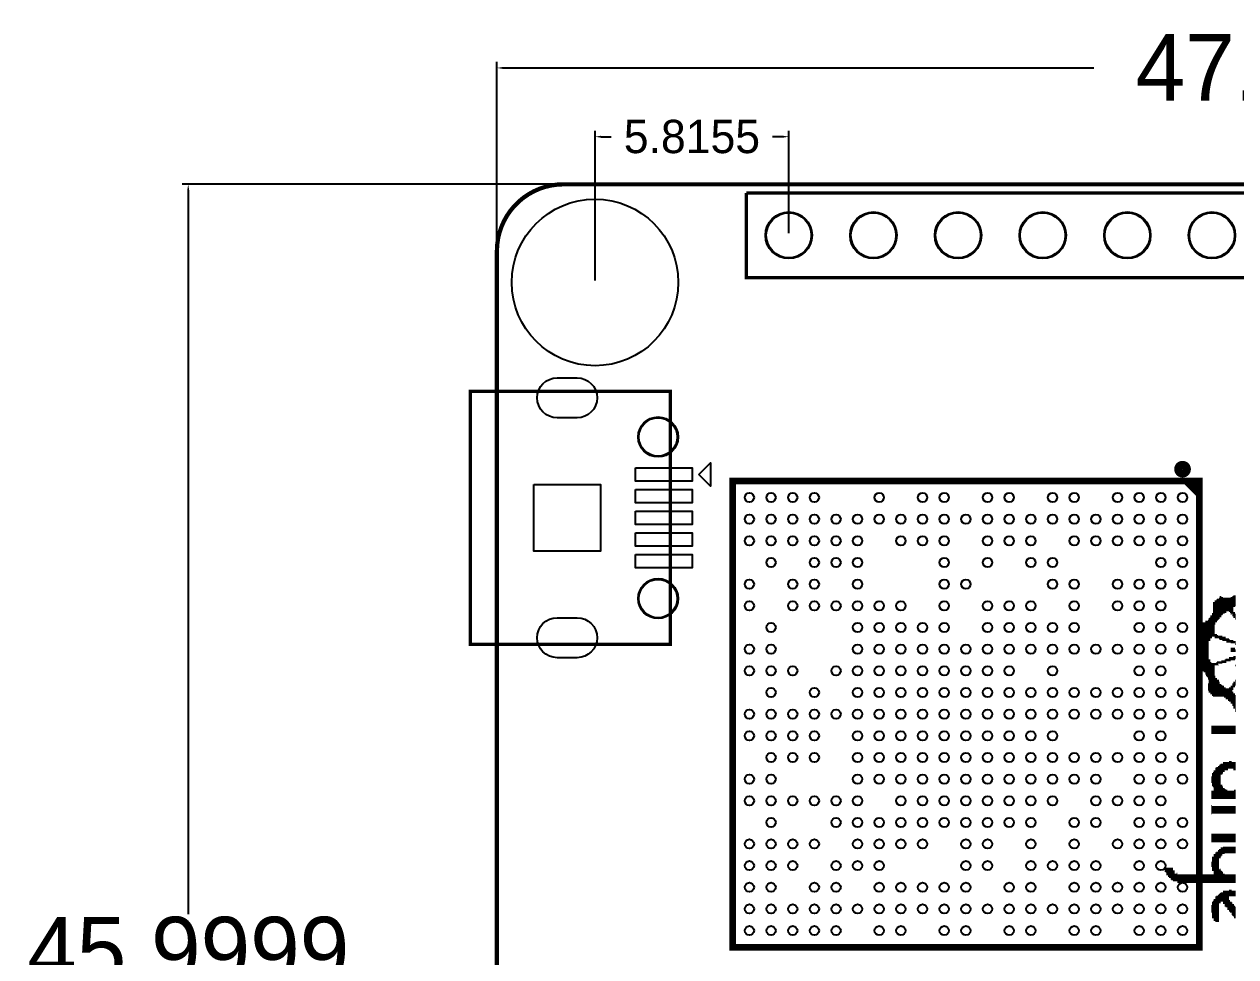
# Model space of a CAD drawing. Extents: x 16 to 143, y 14 to 67.
# Drawn here: x 16.01 to 52.37, y 39.5 to 67.49 of the extents above; entities that cross this region are included whole.
import ezdxf

# ---------------------------------------------------------------- set-up
doc = ezdxf.new("R2010")
doc.units = 0
doc.header["$MEASUREMENT"] = 0
doc.layers.get('0').update_dxf_attribs({"linetype": 'CONTINUOUS'})
doc.layers.get('Defpoints').update_dxf_attribs({"linetype": 'CONTINUOUS'})
for name, color, linetype in [('BG_OUTLINE', 254, 'CONTINUOUS'), ('BG_SILKSCREEN_TOP', 43, 'CONTINUOUS'), ('PG_SILKSCREEN_TOP', 30, 'CONTINUOUS'), ('PIN_PASTEMASK_TOP', 85, 'CONTINUOUS'), ('PIN_TOP', 1, 'CONTINUOUS')]:
    doc.layers.add(name, color=color, linetype=linetype)
doc.dimstyles.get("Standard").update_dxf_attribs({"dimtxt": 0.18, "dimasz": 0.18, "dimexe": 0.18, "dimexo": 0.0625, "dimgap": 0.09, "dimtad": 0, "dimtih": 1, "dimtoh": 1, "dimdec": 4, "dimzin": 0, "dimdsep": 46, "dimtxsty": 'STANDARD', "dimcen": 0.09, "dimadec": 0, "dimazin": 0, "dimtfac": 1, "dimtdec": 4, "dimtofl": 0, "dimtmove": 0, "dimatfit": 3, "dimfxl": 1, "dimtolj": 1, "dimtzin": 0, "dimarcsym": 0})

# ---------------------------------------------------------------- blocks, each defined once
blk = doc.blocks.new('*D8')
at = {"color": 0, "linetype": 'Continuous', "lineweight": -2}
for p, q in [((30.201, 60.75), (30.201, 66.36)), ((30.381, 66.18), (48.111, 66.18)), ((78.021, 66.18), (60.291, 66.18)), ((78.201, 60.75), (78.201, 66.36))]:
    blk.add_line(p, q, dxfattribs=at)
at = {"color": 0, "linetype": 'Continuous'}
for points in [[(30.381, 66.21), (30.381, 66.15), (30.201, 66.18)], [(78.021, 66.21), (78.021, 66.15), (78.201, 66.18)]]:
    blk.add_solid(points, dxfattribs=at)
at = {"layer": 'Defpoints', "color": 0, "linetype": 'Continuous'}
for p in [(78.201, 66.18), (30.201, 60.687), (78.201, 60.687)]:
    blk.add_point(p, dxfattribs=at)
at = {"color": 0, "linetype": 'Continuous', "insert": (54.201, 66.18), "char_height": 2, "attachment_point": 5}
blk.add_mtext('\\A1;47.9999', dxfattribs=at)
blk = doc.blocks.new('*D9')
at = {"color": 0, "linetype": 'Continuous', "lineweight": -2}
for p, q in [((32.138, 62.687), (20.757, 62.687)), ((20.937, 62.507), (20.937, 40.777)), ((20.937, 16.867), (20.937, 38.597)), ((32.138, 16.687), (20.757, 16.687))]:
    blk.add_line(p, q, dxfattribs=at)
at = {"color": 0, "linetype": 'Continuous'}
for points in [[(20.907, 62.507), (20.967, 62.507), (20.937, 62.687)], [(20.907, 16.867), (20.967, 16.867), (20.937, 16.687)]]:
    blk.add_solid(points, dxfattribs=at)
at = {"layer": 'Defpoints', "color": 0, "linetype": 'Continuous'}
for p in [(32.201, 62.687), (20.937, 16.687), (32.201, 16.687)]:
    blk.add_point(p, dxfattribs=at)
at = {"color": 0, "linetype": 'Continuous', "insert": (20.937, 39.687), "char_height": 2, "attachment_point": 5}
blk.add_mtext('\\A1;45.9999', dxfattribs=at)
blk = doc.blocks.new('*D12')
at = {"color": 0, "linetype": 'Continuous', "lineweight": -2}
for p, q in [((33.145, 59.805), (33.145, 64.296)), ((33.325, 64.116), (33.629, 64.116)), ((38.781, 64.116), (38.476, 64.116)), ((38.961, 61.219), (38.961, 64.296))]:
    blk.add_line(p, q, dxfattribs=at)
at = {"color": 0, "linetype": 'Continuous'}
for points in [[(33.325, 64.146), (33.325, 64.086), (33.145, 64.116)], [(38.781, 64.146), (38.781, 64.086), (38.961, 64.116)]]:
    blk.add_solid(points, dxfattribs=at)
at = {"layer": 'Defpoints', "color": 0, "linetype": 'Continuous'}
for p in [(33.145, 64.116), (38.961, 61.156), (33.145, 59.743)]:
    blk.add_point(p, dxfattribs=at)
at = {"color": 0, "linetype": 'Continuous', "insert": (36.053, 64.116), "char_height": 1, "attachment_point": 5}
blk.add_mtext('\\A1;5.8155', dxfattribs=at)

msp = doc.modelspace()

# ---------------------------------------------------------------- linework, layer by layer
at = {"layer": 'BG_OUTLINE', "const_width": 0.127}
msp.add_lwpolyline([(32.2006, 62.6872), (76.20051, 62.6872, -0.414214), (78.2005, 60.6872), (78.2005, 18.68729, -0.414214), (76.20051, 16.68729), (32.2006, 16.68729, -0.414214), (30.2006, 18.68729), (30.2006, 60.6872, -0.414214), (32.2006, 62.6872)], format="xyb", dxfattribs=at)
msp.add_lwpolyline([(32.2006, 62.6872), (76.20051, 62.6872, -0.414214), (78.2005, 60.6872), (78.2005, 18.68729, -0.414214), (76.20051, 16.68729), (32.2006, 16.68729, -0.414214), (30.2006, 18.68729), (30.2006, 60.6872, -0.414214), (32.2006, 62.6872)], format="xyb", dxfattribs=at)
at = {"layer": 'BG_SILKSCREEN_TOP', "const_width": 0.0254}
for points in [[(51.7525, 50.2031), (51.7525, 49.4665)], [(51.7779, 50.2031), (51.7779, 49.5427)], [(51.8033, 50.2285), (51.8033, 49.5427)], [(51.8287, 50.2539), (51.8287, 49.5935)], [(51.8541, 50.2539), (51.8541, 49.6189)], [(51.8795, 50.2793), (51.8795, 49.6443)], [(51.9049, 50.3301), (51.9049, 49.6951)], [(51.9303, 50.3301), (51.9303, 49.6951)], [(51.9557, 50.3047), (51.9557, 49.7459)], [(51.9811, 50.3047), (51.9811, 49.7713)], [(52.0065, 50.2793), (52.0065, 49.7967)], [(52.0319, 50.2793), (52.0319, 49.7967)], [(52.0573, 50.2793), (52.0573, 49.8221)], [(52.0827, 50.2793), (52.0827, 49.8221)], [(52.1081, 50.2793), (52.1081, 49.8729)], [(52.1335, 50.2793), (52.1335, 49.8729)], [(52.1589, 50.2793), (52.1589, 49.8729)], [(52.1843, 50.2793), (52.1843, 49.8475)], [(52.2097, 50.2793), (52.2097, 49.8221)], [(52.2351, 50.3047), (52.2351, 49.7713)], [(52.2605, 50.3047), (52.2605, 49.7967)], [(52.2859, 50.3301), (52.2859, 49.7205)], [(52.3113, 50.3555), (52.3113, 49.9999)], [(52.3367, 50.3555), (52.3367, 49.9999)], [(52.3621, 50.3555), (52.3621, 50.0253)], [(51.6763, 49.8221), (51.6763, 49.1109)], [(51.7017, 50.1523), (51.7017, 49.1109)], [(51.7271, 50.1523), (51.7271, 49.1109)], [(52.3113, 49.8475), (52.3113, 49.6697)], [(52.3367, 49.8475), (52.3367, 49.6697)], [(51.2953, 49.5173), (51.2953, 49.0093)], [(51.3207, 49.5173), (51.3207, 49.0093)], [(51.3461, 49.5173), (51.3461, 48.1203)], [(51.3715, 49.5427), (51.3715, 48.0949)], [(51.3969, 49.5427), (51.3969, 48.0695)], [(51.4223, 49.5427), (51.4223, 48.0441)], [(51.4477, 49.5427), (51.4477, 48.0441)], [(51.4731, 49.5935), (51.4731, 47.9679)], [(51.4985, 49.5935), (51.4985, 47.9171)], [(51.5239, 49.5935), (51.5239, 47.8917)], [(51.5493, 49.6189), (51.5493, 47.8155)], [(51.5493, 49.4919), (51.5493, 49.1109)], [(51.5747, 49.6697), (51.5747, 48.9839)], [(51.6001, 49.6951), (51.6001, 48.9839)], [(51.6255, 49.7459), (51.6255, 49.0601)], [(51.6509, 49.7459), (51.6509, 49.0601)], [(52.3621, 49.7967), (52.3621, 49.6189)], [(51.4985, 49.3903), (51.4985, 49.2125)], [(51.5239, 49.3903), (51.5239, 49.2125)], [(51.7525, 49.1871), (51.7525, 49.0601)], [(51.7779, 49.1871), (51.7779, 49.0601)], [(51.8033, 49.1871), (51.8033, 49.0601)], [(51.8287, 49.1617), (51.8287, 49.0601)], [(51.8541, 49.1363), (51.8541, 49.0601)], [(51.8795, 49.1363), (51.8795, 49.0347)], [(51.9049, 49.1363), (51.9049, 49.0093)], [(51.9303, 49.1363), (51.9303, 49.0093)], [(51.9557, 49.1363), (51.9557, 49.0093)], [(51.9811, 49.1109), (51.9811, 48.9839)], [(52.0065, 49.1109), (52.0065, 48.9839)], [(52.0319, 49.1109), (52.0319, 48.9839)], [(52.0573, 49.1109), (52.0573, 48.9839)], [(52.0827, 49.0601), (52.0827, 48.9839)], [(52.1081, 49.0601), (52.1081, 48.9331)], [(52.1335, 49.0601), (52.1335, 48.9331)], [(52.1589, 49.0601), (52.1589, 48.9331)], [(52.1843, 49.0347), (52.1843, 48.9331)], [(52.2097, 49.0093), (52.2097, 48.9331)], [(52.2351, 49.0093), (52.2351, 48.9077)], [(52.2351, 48.7807), (52.2351, 48.6537)], [(52.2605, 49.0093), (52.2605, 48.9077)], [(52.2605, 48.7807), (52.2605, 48.6537)], [(52.2859, 49.0093), (52.2859, 48.9077)], [(52.2859, 48.7807), (52.2859, 48.6537)], [(52.3113, 48.9839), (52.3113, 48.9077)], [(52.3113, 48.7807), (52.3113, 48.6537)], [(52.3367, 48.9839), (52.3367, 48.9077)], [(52.3367, 48.7807), (52.3367, 48.6537)], [(52.3621, 48.9839), (52.3621, 48.8569)], [(52.3621, 48.7299), (52.3621, 48.6537)], [(51.2953, 48.7045), (51.2953, 48.1203)], [(51.3207, 48.7045), (51.3207, 48.1203)], [(51.4477, 48.5521), (51.4477, 48.2727)], [(51.4731, 48.5521), (51.4731, 48.2473)], [(51.4985, 48.6029), (51.4985, 48.2219)], [(51.5239, 48.6029), (51.5239, 48.2219)], [(51.5493, 48.6791), (51.5493, 48.1965)], [(51.5747, 48.4251), (51.5747, 47.4345)], [(51.6001, 48.4251), (51.6001, 47.4345)], [(51.6255, 48.3489), (51.6255, 47.3837)], [(51.8033, 48.3489), (51.8033, 48.2473)], [(51.8287, 48.3743), (51.8287, 48.2473)], [(51.8541, 48.3743), (51.8541, 48.2981)], [(51.8795, 48.3743), (51.8795, 48.2981)], [(51.9049, 48.3743), (51.9049, 48.2981)], [(51.9303, 48.3743), (51.9303, 48.2981)], [(51.9557, 48.3997), (51.9557, 48.2981)], [(51.9811, 48.3997), (51.9811, 48.3235)], [(52.0065, 48.3997), (52.0065, 48.3235)], [(52.0319, 48.3997), (52.0319, 48.3235)], [(52.0573, 48.4251), (52.0573, 48.3235)], [(52.0827, 48.4505), (52.0827, 48.3235)], [(52.1081, 48.4505), (52.1081, 48.3743)], [(52.1335, 48.4505), (52.1335, 48.3743)], [(52.1589, 48.4505), (52.1589, 48.3743)], [(52.1843, 48.5013), (52.1843, 48.3743)], [(52.2097, 48.5013), (52.2097, 48.3743)], [(52.2351, 48.5013), (52.2351, 48.3997)], [(52.2605, 48.5013), (52.2605, 48.3997)], [(52.2859, 48.5013), (52.2859, 48.3997)], [(52.3113, 48.5267), (52.3113, 48.3997)], [(52.3367, 48.5267), (52.3367, 48.3997)], [(52.3621, 48.5267), (52.3621, 48.4251)], [(51.6509, 48.3235), (51.6509, 47.3837)], [(51.6763, 48.3235), (51.6763, 47.3329)], [(51.7017, 48.3235), (51.7017, 47.3075)], [(51.7271, 48.3235), (51.7271, 47.3075)], [(51.7525, 48.3235), (51.7525, 48.2473)], [(51.7779, 48.3235), (51.7779, 48.2473)], [(51.8541, 48.2727), (51.8541, 48.2473)], [(52.3621, 48.2727), (52.3621, 48.2219)], [(51.5493, 47.7139), (51.5493, 47.4853)], [(51.7525, 47.9425), (51.7525, 47.3075)], [(51.7779, 47.8663), (51.7779, 47.3075)], [(51.8033, 47.8663), (51.8033, 47.3075)], [(51.8287, 47.8155), (51.8287, 47.3075)], [(51.8541, 47.8155), (51.8541, 47.3075)], [(51.8795, 47.7647), (51.8795, 47.3075)], [(51.9049, 47.6885), (51.9049, 47.3075)], [(51.9303, 47.6885), (51.9303, 47.3075)], [(51.9557, 47.6631), (51.9557, 47.3075)], [(51.9811, 47.6377), (51.9811, 47.3075)], [(52.0065, 47.6377), (52.0065, 47.3075)], [(52.2351, 47.6377), (52.2351, 47.1043)], [(52.2605, 47.6377), (52.2605, 47.1043)], [(52.2859, 47.7139), (52.2859, 47.5107)], [(52.3113, 47.7647), (52.3113, 47.5869)], [(52.3367, 47.7647), (52.3367, 47.5869)], [(52.3621, 47.8155), (52.3621, 47.6377)], [(52.0319, 47.5869), (52.0319, 47.2821)], [(52.0573, 47.5869), (52.0573, 47.2821)], [(52.0827, 47.5615), (52.0827, 47.2313)], [(52.1081, 47.5615), (52.1081, 47.2313)], [(52.1335, 47.5615), (52.1335, 47.2313)], [(52.1589, 47.5615), (52.1589, 47.1805)], [(52.1843, 47.5869), (52.1843, 47.1551)], [(52.2097, 47.5869), (52.2097, 47.1551)], [(52.2859, 47.4599), (52.2859, 47.0281)], [(52.3113, 47.4091), (52.3113, 46.9519)], [(52.3367, 47.4091), (52.3367, 46.9519)], [(52.3621, 47.3583), (52.3621, 46.8503)], [(51.6509, 46.4439), (51.6509, 46.1899)], [(51.6763, 46.4439), (51.6763, 46.1899)], [(51.7017, 46.4439), (51.7017, 46.1899)], [(51.7271, 46.4439), (51.7271, 46.1899)], [(51.7525, 46.4439), (51.7525, 46.1899)], [(51.7779, 46.4439), (51.7779, 46.1899)], [(51.8033, 46.4439), (51.8033, 46.1899)], [(51.8287, 46.4439), (51.8287, 46.1899)], [(51.8541, 46.4439), (51.8541, 46.1899)], [(51.8795, 46.4439), (51.8795, 46.1899)], [(51.9049, 46.4439), (51.9049, 46.1899)], [(51.9303, 46.4439), (51.9303, 46.1899)], [(51.9557, 46.4439), (51.9557, 46.1899)], [(51.9811, 46.4439), (51.9811, 46.1899)], [(52.0065, 46.4439), (52.0065, 46.1899)], [(52.0319, 46.4439), (52.0319, 46.1899)], [(52.0573, 46.4439), (52.0573, 46.1899)], [(52.0827, 46.4439), (52.0827, 46.1899)], [(52.1081, 46.4439), (52.1081, 46.1899)], [(52.1335, 46.4439), (52.1335, 46.1899)], [(52.1589, 46.4439), (52.1589, 46.1899)], [(52.1843, 46.4439), (52.1843, 46.1899)], [(52.2097, 46.4439), (52.2097, 46.1899)], [(52.2351, 46.4439), (52.2351, 46.1899)], [(52.2605, 46.4439), (52.2605, 46.1899)], [(52.2859, 46.4439), (52.2859, 46.1899)], [(52.3113, 46.4439), (52.3113, 46.1899)], [(52.3367, 46.4439), (52.3367, 46.1899)], [(52.3621, 46.4439), (52.3621, 46.1899)], [(51.7271, 45.0977), (51.7271, 44.2341)], [(51.7525, 45.0977), (51.7525, 44.2341)], [(51.7779, 45.1739), (51.7779, 44.2341)], [(51.8033, 45.1993), (51.8033, 44.2341)], [(51.8287, 45.1993), (51.8287, 44.2341)], [(51.8541, 45.2247), (51.8541, 44.2341)], [(51.8795, 45.2501), (51.8795, 44.2341)], [(51.9049, 45.2755), (51.9049, 44.2341)], [(51.9303, 45.3009), (51.9303, 44.9707)], [(51.9557, 45.3009), (51.9557, 44.9707)], [(51.9811, 45.3009), (51.9811, 44.9961)], [(52.0065, 45.3517), (52.0065, 45.0469)], [(52.0319, 45.3517), (52.0319, 45.0469)], [(52.0573, 45.3517), (52.0573, 45.0977)], [(52.0827, 45.3517), (52.0827, 45.0977)], [(52.1081, 45.3517), (52.1081, 45.0977)], [(52.1335, 45.3517), (52.1335, 45.0977)], [(52.1589, 45.3517), (52.1589, 45.1485)], [(52.1843, 45.3771), (52.1843, 45.1485)], [(52.2097, 45.3771), (52.2097, 45.1485)], [(52.2351, 45.3771), (52.2351, 45.1485)], [(52.2605, 45.3517), (52.2605, 45.1485)], [(52.2859, 45.3517), (52.2859, 45.1485)], [(52.3113, 45.3517), (52.3113, 45.0977)], [(52.3367, 45.3517), (52.3367, 45.0977)], [(52.3621, 45.3517), (52.3621, 45.0977)], [(51.6509, 44.9199), (51.6509, 44.7167)], [(51.6763, 45.0215), (51.6763, 44.6151)], [(51.7017, 45.0469), (51.7017, 44.5897)], [(51.6509, 44.4881), (51.6509, 44.2341)], [(51.6763, 44.4881), (51.6763, 44.2341)], [(51.7017, 44.4881), (51.7017, 44.2341)], [(51.9303, 44.6659), (51.9303, 44.2341)], [(51.9557, 44.6659), (51.9557, 44.2341)], [(51.9811, 44.6151), (51.9811, 44.2341)], [(52.0065, 44.5643), (52.0065, 44.2341)], [(52.0319, 44.5643), (52.0319, 44.2341)], [(52.0573, 44.5389), (52.0573, 44.2341)], [(52.0827, 44.5135), (52.0827, 44.2341)], [(52.1081, 44.5135), (52.1081, 44.2341)], [(52.1335, 44.4881), (52.1335, 44.2341)], [(52.1589, 44.4881), (52.1589, 44.2341)], [(52.1843, 44.4881), (52.1843, 44.2341)], [(52.2097, 44.4881), (52.2097, 44.2341)], [(52.2351, 44.4881), (52.2351, 44.2341)], [(52.2605, 44.4881), (52.2605, 44.2341)], [(52.2859, 44.4881), (52.2859, 44.2341)], [(52.3113, 44.4881), (52.3113, 44.2341)], [(52.3367, 44.5135), (52.3367, 44.2341)], [(52.3621, 44.5135), (52.3621, 44.2341)], [(51.6509, 44.0563), (51.6509, 43.7769)], [(51.6763, 44.0309), (51.6763, 43.8023)], [(51.7017, 44.0309), (51.7017, 43.8023)], [(51.7271, 44.0309), (51.7271, 43.8023)], [(51.7525, 44.0309), (51.7525, 43.8023)], [(51.7779, 44.0309), (51.7779, 43.8023)], [(51.8033, 44.0309), (51.8033, 43.8023)], [(51.8287, 44.0309), (51.8287, 43.8023)], [(51.8541, 44.0309), (51.8541, 43.8023)], [(51.8795, 44.0309), (51.8795, 43.8023)], [(51.9049, 44.0309), (51.9049, 43.8023)], [(51.9303, 44.0309), (51.9303, 43.8023)], [(51.9557, 44.0309), (51.9557, 43.8023)], [(51.9811, 44.0309), (51.9811, 43.8023)], [(52.0065, 44.0309), (52.0065, 43.8023)], [(52.0319, 44.0309), (52.0319, 43.8023)], [(52.0573, 44.0309), (52.0573, 43.8023)], [(52.0827, 44.0309), (52.0827, 43.8023)], [(52.1081, 44.0309), (52.1081, 43.8023)], [(52.1335, 44.0309), (52.1335, 43.8023)], [(52.1589, 44.0309), (52.1589, 43.8023)], [(52.1843, 44.0309), (52.1843, 43.8023)], [(52.2097, 44.0309), (52.2097, 43.8023)], [(52.2351, 44.0309), (52.2351, 43.8023)], [(52.2605, 44.0309), (52.2605, 43.8023)], [(52.2859, 44.0309), (52.2859, 43.8023)], [(52.3113, 44.0309), (52.3113, 43.8023)], [(52.3367, 44.0309), (52.3367, 43.8023)], [(52.3621, 44.0309), (52.3621, 43.8023)], [(51.6509, 43.1927), (51.6509, 42.9387)], [(51.6763, 43.1927), (51.6763, 42.9387)], [(51.7017, 43.1927), (51.7017, 42.9387)], [(51.7271, 43.1927), (51.7271, 42.9387)], [(51.7525, 43.1927), (51.7525, 42.9387)], [(51.7779, 43.1927), (51.7779, 42.9387)], [(51.8033, 43.1927), (51.8033, 42.9387)], [(51.8287, 43.1927), (51.8287, 42.9387)], [(51.8541, 43.1927), (51.8541, 42.9387)], [(51.8795, 43.1927), (51.8795, 42.9387)], [(51.9049, 43.1927), (51.9049, 42.9387)], [(51.9303, 43.1927), (51.9303, 42.9387)], [(51.9557, 43.1927), (51.9557, 42.9387)], [(51.9811, 43.1927), (51.9811, 42.9387)], [(52.0065, 43.1927), (52.0065, 42.9387)], [(52.0319, 43.1927), (52.0319, 42.9387)], [(52.0573, 43.1927), (52.0573, 42.9387)], [(52.0827, 43.1927), (52.0827, 42.9387)], [(52.1081, 43.1927), (52.1081, 42.9387)], [(52.1335, 43.1927), (52.1335, 42.9387)], [(52.1589, 43.1927), (52.1589, 42.9387)], [(52.1843, 43.1927), (52.1843, 42.9387)], [(52.2097, 43.1927), (52.2097, 42.9387)], [(52.2351, 43.1927), (52.2351, 42.9387)], [(52.2605, 43.1927), (52.2605, 42.9387)], [(52.2859, 43.1927), (52.2859, 42.9387)], [(52.3113, 43.1927), (52.3113, 42.9387)], [(52.3367, 43.1927), (52.3367, 42.9387)], [(52.3621, 43.1927), (52.3621, 42.9387)], [(51.7271, 42.5831), (51.7271, 41.7195)], [(51.7525, 42.5831), (51.7525, 41.7195)], [(51.7779, 42.6339), (51.7779, 41.7195)], [(51.8033, 42.6593), (51.8033, 41.7195)], [(51.8287, 42.6593), (51.8287, 41.7195)], [(51.8541, 42.7101), (51.8541, 41.7195)], [(51.8795, 42.7355), (51.8795, 42.4561)], [(51.9049, 42.7355), (51.9049, 42.4561)], [(51.9303, 42.7863), (51.9303, 42.5069)], [(51.9557, 42.7863), (51.9557, 42.5323)], [(51.9811, 42.7863), (51.9811, 42.5831)], [(52.0065, 42.8117), (52.0065, 42.5831)], [(52.0319, 42.8117), (52.0319, 42.5831)], [(52.0573, 42.8117), (52.0573, 42.6085)], [(52.0827, 42.8117), (52.0827, 42.6085)], [(52.1081, 42.8117), (52.1081, 42.6085)], [(52.1335, 42.8117), (52.1335, 42.6085)], [(52.1589, 42.8117), (52.1589, 42.6085)], [(52.1843, 42.8117), (52.1843, 42.6085)], [(52.2097, 42.8117), (52.2097, 42.6085)], [(52.2351, 42.8117), (52.2351, 42.6085)], [(52.2605, 42.8117), (52.2605, 42.6085)], [(52.2859, 42.8117), (52.2859, 42.6085)], [(52.3113, 42.8117), (52.3113, 42.6085)], [(52.3367, 42.8117), (52.3367, 42.6085)], [(52.3621, 42.8117), (52.3621, 42.6085)], [(50.2539, 42.1767), (50.2539, 42.0497)], [(50.2793, 42.1767), (50.2793, 42.0243)], [(50.3047, 42.1767), (50.3047, 41.9481)], [(50.3301, 42.1767), (50.3301, 41.9481)], [(50.3555, 42.1767), (50.3555, 41.8973)], [(50.3809, 42.1767), (50.3809, 41.8719)], [(50.4063, 42.1767), (50.4063, 41.8719)], [(50.4317, 42.1767), (50.4317, 41.8211)], [(50.4571, 42.1767), (50.4571, 41.7957)], [(50.4825, 42.1767), (50.4825, 41.7957)], [(51.6509, 42.3545), (51.6509, 42.2021)], [(51.6763, 42.5069), (51.6763, 42.0751)], [(51.7017, 42.5069), (51.7017, 42.0751)], [(50.5079, 42.1005), (50.5079, 41.7703)], [(50.5333, 42.1005), (50.5333, 41.7703)], [(50.5587, 41.9989), (50.5587, 41.7703)], [(50.5841, 41.9989), (50.5841, 41.7703)], [(50.6095, 42.0243), (50.6095, 41.7703)], [(50.6349, 41.9735), (50.6349, 41.7195)], [(50.6603, 41.9735), (50.6603, 41.7195)], [(50.6857, 41.9735), (50.6857, 41.7195)], [(50.7111, 41.9735), (50.7111, 41.7195)], [(50.7365, 41.9735), (50.7365, 41.7195)], [(50.7619, 41.9735), (50.7619, 41.7195)], [(50.7873, 41.9735), (50.7873, 41.7195)], [(50.8127, 41.9735), (50.8127, 41.7195)], [(50.8381, 41.9735), (50.8381, 41.7195)], [(50.8635, 41.9735), (50.8635, 41.7195)], [(50.8889, 41.9735), (50.8889, 41.7195)], [(50.9143, 41.9735), (50.9143, 41.7195)], [(50.9397, 41.9735), (50.9397, 41.7195)], [(50.9651, 41.9735), (50.9651, 41.7195)], [(50.9905, 41.9735), (50.9905, 41.7195)], [(51.0159, 41.9735), (51.0159, 41.7195)], [(51.0413, 41.9735), (51.0413, 41.7195)], [(51.0667, 41.9735), (51.0667, 41.7195)], [(51.0921, 41.9735), (51.0921, 41.7195)], [(51.1175, 41.9735), (51.1175, 41.7195)], [(51.1429, 41.9735), (51.1429, 41.7195)], [(51.1683, 41.9735), (51.1683, 41.7195)], [(51.1937, 41.9735), (51.1937, 41.7195)], [(51.2191, 41.9735), (51.2191, 41.7195)], [(51.2445, 41.9735), (51.2445, 41.7195)], [(51.2699, 41.9735), (51.2699, 41.7195)], [(51.2953, 41.9735), (51.2953, 41.7195)], [(51.3207, 41.9735), (51.3207, 41.7195)], [(51.3461, 41.9735), (51.3461, 41.7195)], [(51.3715, 41.9735), (51.3715, 41.7195)], [(51.3969, 41.9735), (51.3969, 41.7195)], [(51.4223, 41.9735), (51.4223, 41.7195)], [(51.4477, 41.9735), (51.4477, 41.7195)], [(51.4731, 41.9735), (51.4731, 41.7195)], [(51.4985, 41.9735), (51.4985, 41.7195)], [(51.5239, 41.9735), (51.5239, 41.7195)], [(51.5493, 41.9735), (51.5493, 41.7195)], [(51.5747, 41.9735), (51.5747, 41.7195)], [(51.6001, 41.9735), (51.6001, 41.7195)], [(51.6255, 41.9735), (51.6255, 41.7195)], [(51.6509, 41.9735), (51.6509, 41.7195)], [(51.6763, 41.9735), (51.6763, 41.7195)], [(51.7017, 41.9735), (51.7017, 41.7195)], [(51.8795, 42.1259), (51.8795, 41.7195)], [(51.9049, 42.1513), (51.9049, 41.7195)], [(51.9303, 42.1005), (51.9303, 41.7195)], [(51.9557, 42.0751), (51.9557, 41.7195)], [(51.9811, 42.0497), (51.9811, 41.7195)], [(52.0065, 41.9989), (52.0065, 41.7195)], [(52.0319, 41.9989), (52.0319, 41.7195)], [(52.0573, 41.9735), (52.0573, 41.7195)], [(52.0827, 41.9735), (52.0827, 41.7195)], [(52.1081, 41.9735), (52.1081, 41.7195)], [(52.1335, 41.9735), (52.1335, 41.7195)], [(52.1589, 41.9735), (52.1589, 41.7195)], [(52.1843, 41.9735), (52.1843, 41.7195)], [(52.2097, 41.9735), (52.2097, 41.7195)], [(52.2351, 41.9735), (52.2351, 41.7195)], [(52.2605, 41.9735), (52.2605, 41.7195)], [(52.2859, 41.9735), (52.2859, 41.7195)], [(52.3113, 41.9735), (52.3113, 41.7195)], [(52.3367, 41.9735), (52.3367, 41.7195)], [(52.3621, 41.9735), (52.3621, 41.7195)], [(51.9303, 41.4401), (51.9303, 41.1607)], [(51.9557, 41.4401), (51.9557, 41.1607)], [(51.9811, 41.4401), (51.9811, 41.1607)], [(52.0065, 41.4909), (52.0065, 41.0845)], [(52.0319, 41.4909), (52.0319, 41.0845)], [(52.0573, 41.4909), (52.0573, 41.0083)], [(52.0827, 41.4909), (52.0827, 40.9829)], [(52.1081, 41.4909), (52.1081, 40.9829)], [(52.1335, 41.4909), (52.1335, 40.9067)], [(52.1589, 41.4909), (52.1589, 40.9067)], [(52.1843, 41.5163), (52.1843, 41.3131)], [(52.2097, 41.5163), (52.2097, 41.3131)], [(52.2351, 41.5163), (52.2351, 41.3131)], [(52.2605, 41.4909), (52.2605, 41.3131)], [(52.2859, 41.4909), (52.2859, 41.3131)], [(52.3113, 41.4909), (52.3113, 41.3131)], [(52.3367, 41.4909), (52.3367, 41.3131)], [(52.3621, 41.4909), (52.3621, 41.3131)], [(51.6763, 41.1607), (51.6763, 40.6527)], [(51.7017, 41.1861), (51.7017, 40.6527)], [(51.7271, 41.2369), (51.7271, 40.5765)], [(51.7525, 41.2369), (51.7525, 40.5765)], [(51.7779, 41.3131), (51.7779, 40.5511)], [(51.8033, 41.3385), (51.8033, 40.5511)], [(51.8287, 41.3385), (51.8287, 40.5511)], [(51.8541, 41.3639), (51.8541, 40.5511)], [(51.8795, 41.3893), (51.8795, 41.1099)], [(51.9049, 41.4147), (51.9049, 41.1099)], [(52.1843, 41.2115), (52.1843, 40.8559)], [(52.2097, 41.1607), (52.2097, 40.8305)], [(52.2351, 41.1607), (52.2351, 40.8305)], [(52.2605, 41.1353), (52.2605, 40.7543)], [(52.2859, 41.0845), (52.2859, 40.7289)], [(52.3113, 41.0845), (52.3113, 40.7035)], [(51.6509, 41.0591), (51.6509, 40.8305)], [(52.3367, 41.0337), (52.3367, 40.6527)], [(52.3621, 41.0083), (52.3621, 40.6527)]]:
    msp.add_lwpolyline(points, dxfattribs=at)
at = {"layer": 'PG_SILKSCREEN_TOP'}
for points, const_width in [([(37.69055, 62.42629), (70.71055, 62.42629), (70.71055, 59.88629)], 0.1), ([(70.71055, 59.88629), (37.69055, 59.88629), (37.69055, 62.42629)], 0.1), ([(30.20791, 48.87874), (35.40793, 48.87874), (35.40793, 56.47873), (29.40792, 56.47873), (29.40792, 48.87874), (30.20791, 48.87874)], 0.1), ([(30.20791, 56.47873), (30.20791, 48.87874)], 0.1), ([(37.27684, 53.78712), (37.27674, 39.78669), (51.27716, 39.78666), (51.27721, 53.78714), (37.27684, 53.78712)], 0.20071), ([(50.87587, 53.78714), (51.27721, 53.3858)], 0.20071), ([(51.07658, 53.78699), (51.27716, 53.5864)], 0.20071)]:
    msp.add_lwpolyline(points, dxfattribs=dict(at, const_width=const_width))
msp.add_lwpolyline([(36.25792, 53.97873), (36.60793, 54.32872), (36.60793, 53.62872)], close=True, dxfattribs=at)
at = {"layer": 'PG_SILKSCREEN_TOP', "const_width": 0.2489}
msp.add_lwpolyline([(50.9032, 54.13687, -0.999969), (50.65083, 54.13687, -1.000031), (50.9032, 54.13687)], format="xyb", dxfattribs=at)
at = {"layer": 'PIN_PASTEMASK_TOP'}
for points in [[(32.60791, 55.67873), (32.00791, 55.67873, -1), (32.00791, 56.87873), (32.60791, 56.87873, -1)], [(32.60791, 48.47875), (32.00791, 48.47875, -1), (32.00791, 49.67874), (32.60791, 49.67874, -1)]]:
    msp.add_lwpolyline(points, format="xyb", close=True, dxfattribs=at)
for points in [[(34.35791, 54.17873), (36.0579, 54.17873), (36.0579, 53.77873), (34.35791, 53.77873)], [(31.30791, 53.67873), (33.30791, 53.67873), (33.30791, 51.67874), (31.30791, 51.67874)], [(34.35791, 53.52875), (36.0579, 53.52875), (36.0579, 53.12875), (34.35791, 53.12875)], [(34.35791, 52.87874), (36.0579, 52.87874), (36.0579, 52.47874), (34.35791, 52.47874)], [(34.35791, 52.22872), (36.0579, 52.22872), (36.0579, 51.82872), (34.35791, 51.82872)], [(34.35791, 51.57874), (36.0579, 51.57874), (36.0579, 51.17874), (34.35791, 51.17874)]]:
    msp.add_lwpolyline(points, close=True, dxfattribs=at)
for centre, radius in [((38.96055, 61.15629), 0.675), ((41.50055, 61.15629), 0.675), ((44.04055, 61.15629), 0.675), ((46.58055, 61.15629), 0.675), ((49.12055, 61.15629), 0.675), ((51.66055, 61.15629), 0.675), ((35.0379, 55.10372), 0.575), ((37.77704, 53.28679), 0.1397), ((38.42735, 53.28679), 0.1397), ((39.07754, 53.28679), 0.1397), ((39.72786, 53.28679), 0.1397), ((41.67594, 53.28679), 0.1397), ((42.97644, 53.28679), 0.1397), ((43.62676, 53.28679), 0.1397), ((44.92714, 53.28679), 0.1397), ((45.57746, 53.28679), 0.1397), ((46.87796, 53.28679), 0.1397), ((47.52815, 53.28679), 0.1397), ((48.82604, 53.28679), 0.1397), ((49.47635, 53.28679), 0.1397), ((50.12654, 53.28679), 0.1397), ((50.77686, 53.28679), 0.1397), ((37.77704, 52.63647), 0.1397), ((38.42735, 52.63647), 0.1397), ((39.07754, 52.63647), 0.1397), ((39.72786, 52.63647), 0.1397), ((40.37805, 52.63647), 0.1397), ((41.02575, 52.63647), 0.1397), ((41.67594, 52.63647), 0.1397), ((42.32626, 52.63647), 0.1397), ((42.97644, 52.63647), 0.1397), ((43.62676, 52.63647), 0.1397), ((44.27695, 52.63647), 0.1397), ((44.92714, 52.63647), 0.1397), ((45.57746, 52.63647), 0.1397), ((46.22764, 52.63647), 0.1397), ((46.87796, 52.63647), 0.1397), ((47.52815, 52.63647), 0.1397), ((48.17585, 52.63647), 0.1397), ((48.82604, 52.63647), 0.1397), ((49.47635, 52.63647), 0.1397), ((50.12654, 52.63647), 0.1397), ((50.77686, 52.63647), 0.1397), ((37.77704, 51.98628), 0.1397), ((38.42735, 51.98628), 0.1397), ((39.07754, 51.98628), 0.1397), ((39.72786, 51.98628), 0.1397), ((40.37805, 51.98628), 0.1397), ((41.02575, 51.98628), 0.1397), ((42.32626, 51.98628), 0.1397), ((42.97644, 51.98628), 0.1397), ((43.62676, 51.98628), 0.1397), ((44.92714, 51.98628), 0.1397), ((45.57746, 51.98628), 0.1397), ((46.22764, 51.98628), 0.1397), ((47.52815, 51.98628), 0.1397), ((48.17585, 51.98628), 0.1397), ((48.82604, 51.98628), 0.1397), ((49.47635, 51.98628), 0.1397), ((50.12654, 51.98628), 0.1397), ((50.77686, 51.98628), 0.1397), ((38.42735, 51.33597), 0.1397), ((39.72786, 51.33597), 0.1397), ((40.37805, 51.33597), 0.1397), ((41.02575, 51.33597), 0.1397), ((43.62676, 51.33597), 0.1397), ((44.92714, 51.33597), 0.1397), ((46.22764, 51.33597), 0.1397), ((46.87796, 51.33597), 0.1397), ((50.12654, 51.33597), 0.1397), ((50.77686, 51.33597), 0.1397), ((35.0379, 50.25375), 0.575), ((37.77704, 50.68578), 0.1397), ((39.07754, 50.68578), 0.1397), ((39.72786, 50.68578), 0.1397), ((41.02575, 50.68578), 0.1397), ((43.62676, 50.68578), 0.1397), ((44.27695, 50.68578), 0.1397), ((46.87796, 50.68578), 0.1397), ((47.52815, 50.68578), 0.1397), ((48.82604, 50.68578), 0.1397), ((49.47635, 50.68578), 0.1397), ((50.12654, 50.68578), 0.1397), ((50.77686, 50.68578), 0.1397), ((37.77704, 50.03808), 0.1397), ((39.07754, 50.03808), 0.1397), ((39.72786, 50.03808), 0.1397), ((40.37805, 50.03808), 0.1397), ((41.02575, 50.03808), 0.1397), ((41.67594, 50.03808), 0.1397), ((42.32626, 50.03808), 0.1397), ((43.62676, 50.03808), 0.1397), ((44.92714, 50.03808), 0.1397), ((45.57746, 50.03808), 0.1397), ((46.22764, 50.03808), 0.1397), ((47.52815, 50.03808), 0.1397), ((48.82604, 50.03808), 0.1397), ((49.47635, 50.03808), 0.1397), ((50.12654, 50.03808), 0.1397), ((38.42735, 49.38789), 0.1397), ((41.02575, 49.38789), 0.1397), ((41.67594, 49.38789), 0.1397), ((42.32626, 49.38789), 0.1397), ((42.97644, 49.38789), 0.1397), ((43.62676, 49.38789), 0.1397), ((44.92714, 49.38789), 0.1397), ((45.57746, 49.38789), 0.1397), ((46.22764, 49.38789), 0.1397), ((46.87796, 49.38789), 0.1397), ((47.52815, 49.38789), 0.1397), ((49.47635, 49.38789), 0.1397), ((50.12654, 49.38789), 0.1397), ((50.77686, 49.38789), 0.1397), ((37.77704, 48.73757), 0.1397), ((38.42735, 48.73757), 0.1397), ((41.02575, 48.73757), 0.1397), ((41.67594, 48.73757), 0.1397), ((42.32626, 48.73757), 0.1397), ((42.97644, 48.73757), 0.1397), ((43.62676, 48.73757), 0.1397), ((44.27695, 48.73757), 0.1397), ((44.92714, 48.73757), 0.1397), ((45.57746, 48.73757), 0.1397), ((46.22764, 48.73757), 0.1397), ((46.87796, 48.73757), 0.1397), ((47.52815, 48.73757), 0.1397), ((48.17585, 48.73757), 0.1397), ((48.82604, 48.73757), 0.1397), ((49.47635, 48.73757), 0.1397), ((50.12654, 48.73757), 0.1397), ((50.77686, 48.73757), 0.1397), ((37.77704, 48.08738), 0.1397), ((38.42735, 48.08738), 0.1397), ((39.07754, 48.08738), 0.1397), ((40.37805, 48.08738), 0.1397), ((41.02575, 48.08738), 0.1397), ((41.67594, 48.08738), 0.1397), ((42.32626, 48.08738), 0.1397), ((42.97644, 48.08738), 0.1397), ((43.62676, 48.08738), 0.1397), ((44.27695, 48.08738), 0.1397), ((44.92714, 48.08738), 0.1397), ((45.57746, 48.08738), 0.1397), ((46.87796, 48.08738), 0.1397), ((49.47635, 48.08738), 0.1397), ((50.12654, 48.08738), 0.1397), ((38.42735, 47.43706), 0.1397), ((39.72786, 47.43706), 0.1397), ((41.02575, 47.43706), 0.1397), ((41.67594, 47.43706), 0.1397), ((42.32626, 47.43706), 0.1397), ((42.97644, 47.43706), 0.1397), ((43.62676, 47.43706), 0.1397), ((44.27695, 47.43706), 0.1397), ((44.92714, 47.43706), 0.1397), ((45.57746, 47.43706), 0.1397), ((46.22764, 47.43706), 0.1397), ((46.87796, 47.43706), 0.1397), ((47.52815, 47.43706), 0.1397), ((48.17585, 47.43706), 0.1397), ((48.82604, 47.43706), 0.1397), ((49.47635, 47.43706), 0.1397), ((50.12654, 47.43706), 0.1397), ((50.77686, 47.43706), 0.1397), ((37.77704, 46.78688), 0.1397), ((38.42735, 46.78688), 0.1397), ((39.07754, 46.78688), 0.1397), ((39.72786, 46.78688), 0.1397), ((40.37805, 46.78688), 0.1397), ((41.02575, 46.78688), 0.1397), ((41.67594, 46.78688), 0.1397), ((42.32626, 46.78688), 0.1397), ((42.97644, 46.78688), 0.1397), ((43.62676, 46.78688), 0.1397), ((44.27695, 46.78688), 0.1397), ((44.92714, 46.78688), 0.1397), ((45.57746, 46.78688), 0.1397), ((46.22764, 46.78688), 0.1397), ((46.87796, 46.78688), 0.1397), ((47.52815, 46.78688), 0.1397), ((48.17585, 46.78688), 0.1397), ((48.82604, 46.78688), 0.1397), ((49.47635, 46.78688), 0.1397), ((50.12654, 46.78688), 0.1397), ((50.77686, 46.78688), 0.1397), ((37.77704, 46.13669), 0.1397), ((38.42735, 46.13669), 0.1397), ((39.07754, 46.13669), 0.1397), ((39.72786, 46.13669), 0.1397), ((41.02575, 46.13669), 0.1397), ((41.67594, 46.13669), 0.1397), ((42.32626, 46.13669), 0.1397), ((42.97644, 46.13669), 0.1397), ((43.62676, 46.13669), 0.1397), ((44.27695, 46.13669), 0.1397), ((44.92714, 46.13669), 0.1397), ((45.57746, 46.13669), 0.1397), ((46.22764, 46.13669), 0.1397), ((46.87796, 46.13669), 0.1397), ((49.47635, 46.13669), 0.1397), ((50.12654, 46.13669), 0.1397), ((38.42735, 45.48637), 0.1397), ((39.07754, 45.48637), 0.1397), ((39.72786, 45.48637), 0.1397), ((41.02575, 45.48637), 0.1397), ((41.67594, 45.48637), 0.1397), ((42.32626, 45.48637), 0.1397), ((42.97644, 45.48637), 0.1397), ((43.62676, 45.48637), 0.1397), ((44.27695, 45.48637), 0.1397), ((44.92714, 45.48637), 0.1397), ((45.57746, 45.48637), 0.1397), ((46.22764, 45.48637), 0.1397), ((46.87796, 45.48637), 0.1397), ((47.52815, 45.48637), 0.1397), ((48.17585, 45.48637), 0.1397), ((48.82604, 45.48637), 0.1397), ((49.47635, 45.48637), 0.1397), ((50.12654, 45.48637), 0.1397), ((50.77686, 45.48637), 0.1397), ((37.77704, 44.83618), 0.1397), ((38.42735, 44.83618), 0.1397), ((41.02575, 44.83618), 0.1397), ((41.67594, 44.83618), 0.1397), ((42.32626, 44.83618), 0.1397), ((42.97644, 44.83618), 0.1397), ((43.62676, 44.83618), 0.1397), ((44.27695, 44.83618), 0.1397), ((44.92714, 44.83618), 0.1397), ((45.57746, 44.83618), 0.1397), ((46.22764, 44.83618), 0.1397), ((46.87796, 44.83618), 0.1397), ((47.52815, 44.83618), 0.1397), ((48.17585, 44.83618), 0.1397), ((49.47635, 44.83618), 0.1397), ((50.12654, 44.83618), 0.1397), ((50.77686, 44.83618), 0.1397), ((37.77704, 44.18586), 0.1397), ((38.42735, 44.18586), 0.1397), ((39.07754, 44.18586), 0.1397), ((39.72786, 44.18586), 0.1397), ((40.37805, 44.18586), 0.1397), ((41.02575, 44.18586), 0.1397), ((42.32626, 44.18586), 0.1397), ((42.97644, 44.18586), 0.1397), ((43.62676, 44.18586), 0.1397), ((44.27695, 44.18586), 0.1397), ((44.92714, 44.18586), 0.1397), ((45.57746, 44.18586), 0.1397), ((46.22764, 44.18586), 0.1397), ((46.87796, 44.18586), 0.1397), ((48.17585, 44.18586), 0.1397), ((48.82604, 44.18586), 0.1397), ((49.47635, 44.18586), 0.1397), ((50.12654, 44.18586), 0.1397), ((38.42735, 43.53568), 0.1397), ((40.37805, 43.53568), 0.1397), ((41.02575, 43.53568), 0.1397), ((41.67594, 43.53568), 0.1397), ((42.32626, 43.53568), 0.1397), ((42.97644, 43.53568), 0.1397), ((43.62676, 43.53568), 0.1397), ((44.27695, 43.53568), 0.1397), ((44.92714, 43.53568), 0.1397), ((45.57746, 43.53568), 0.1397), ((46.22764, 43.53568), 0.1397), ((47.52815, 43.53568), 0.1397), ((48.17585, 43.53568), 0.1397), ((49.47635, 43.53568), 0.1397), ((50.12654, 43.53568), 0.1397), ((50.77686, 43.53568), 0.1397), ((37.77704, 42.88798), 0.1397), ((38.42735, 42.88798), 0.1397), ((39.07754, 42.88798), 0.1397), ((39.72786, 42.88798), 0.1397), ((41.02575, 42.88798), 0.1397), ((41.67594, 42.88798), 0.1397), ((42.32626, 42.88798), 0.1397), ((42.97644, 42.88798), 0.1397), ((44.27695, 42.88798), 0.1397), ((44.92714, 42.88798), 0.1397), ((46.22764, 42.88798), 0.1397), ((47.52815, 42.88798), 0.1397), ((48.82604, 42.88798), 0.1397), ((49.47635, 42.88798), 0.1397), ((50.12654, 42.88798), 0.1397), ((50.77686, 42.88798), 0.1397), ((37.77704, 42.23779), 0.1397), ((38.42735, 42.23779), 0.1397), ((39.07754, 42.23779), 0.1397), ((40.37805, 42.23779), 0.1397), ((41.02575, 42.23779), 0.1397), ((41.67594, 42.23779), 0.1397), ((44.27695, 42.23779), 0.1397), ((44.92714, 42.23779), 0.1397), ((46.22764, 42.23779), 0.1397), ((46.87796, 42.23779), 0.1397), ((47.52815, 42.23779), 0.1397), ((48.17585, 42.23779), 0.1397), ((49.47635, 42.23779), 0.1397), ((50.12654, 42.23779), 0.1397), ((37.77704, 41.58747), 0.1397), ((38.42735, 41.58747), 0.1397), ((39.72786, 41.58747), 0.1397), ((40.37805, 41.58747), 0.1397), ((41.67594, 41.58747), 0.1397), ((42.32626, 41.58747), 0.1397), ((42.97644, 41.58747), 0.1397), ((43.62676, 41.58747), 0.1397), ((44.27695, 41.58747), 0.1397), ((45.57746, 41.58747), 0.1397), ((46.22764, 41.58747), 0.1397), ((47.52815, 41.58747), 0.1397), ((48.17585, 41.58747), 0.1397), ((48.82604, 41.58747), 0.1397), ((49.47635, 41.58747), 0.1397), ((50.12654, 41.58747), 0.1397), ((50.77686, 41.58747), 0.1397), ((37.77704, 40.93728), 0.1397), ((38.42735, 40.93728), 0.1397), ((39.07754, 40.93728), 0.1397), ((39.72786, 40.93728), 0.1397), ((40.37805, 40.93728), 0.1397), ((41.02575, 40.93728), 0.1397), ((41.67594, 40.93728), 0.1397), ((42.32626, 40.93728), 0.1397), ((42.97644, 40.93728), 0.1397), ((43.62676, 40.93728), 0.1397), ((44.27695, 40.93728), 0.1397), ((44.92714, 40.93728), 0.1397), ((45.57746, 40.93728), 0.1397), ((46.22764, 40.93728), 0.1397), ((46.87796, 40.93728), 0.1397), ((47.52815, 40.93728), 0.1397), ((48.17585, 40.93728), 0.1397), ((48.82604, 40.93728), 0.1397), ((49.47635, 40.93728), 0.1397), ((50.12654, 40.93728), 0.1397), ((50.77686, 40.93728), 0.1397), ((37.77704, 40.28697), 0.1397), ((38.42735, 40.28697), 0.1397), ((39.07754, 40.28697), 0.1397), ((39.72786, 40.28697), 0.1397), ((40.37805, 40.28697), 0.1397), ((41.67594, 40.28697), 0.1397), ((42.32626, 40.28697), 0.1397), ((43.62676, 40.28697), 0.1397), ((44.27695, 40.28697), 0.1397), ((45.57746, 40.28697), 0.1397), ((46.22764, 40.28697), 0.1397), ((47.52815, 40.28697), 0.1397), ((48.17585, 40.28697), 0.1397), ((49.47635, 40.28697), 0.1397), ((50.12654, 40.28697), 0.1397), ((50.77686, 40.28697), 0.1397)]:
    msp.add_circle(centre, radius, dxfattribs=at)
at = {"layer": 'PIN_TOP'}
for points in [[(32.60791, 55.67873), (32.00791, 55.67873, -1), (32.00791, 56.87873), (32.60791, 56.87873, -1)], [(32.60791, 48.47875), (32.00791, 48.47875, -1), (32.00791, 49.67874), (32.60791, 49.67874, -1)]]:
    msp.add_lwpolyline(points, format="xyb", close=True, dxfattribs=at)
for points in [[(34.35791, 54.17873), (36.0579, 54.17873), (36.0579, 53.77873), (34.35791, 53.77873)], [(31.30791, 53.67873), (33.30791, 53.67873), (33.30791, 51.67874), (31.30791, 51.67874)], [(34.35791, 53.52875), (36.0579, 53.52875), (36.0579, 53.12875), (34.35791, 53.12875)], [(34.35791, 52.87874), (36.0579, 52.87874), (36.0579, 52.47874), (34.35791, 52.47874)], [(34.35791, 52.22872), (36.0579, 52.22872), (36.0579, 51.82872), (34.35791, 51.82872)], [(34.35791, 51.57874), (36.0579, 51.57874), (36.0579, 51.17874), (34.35791, 51.17874)]]:
    msp.add_lwpolyline(points, close=True, dxfattribs=at)
for centre, radius in [((33.14509, 59.74271), 2.5), ((38.96055, 61.15629), 0.7), ((41.50055, 61.15629), 0.7), ((44.04055, 61.15629), 0.7), ((46.58055, 61.15629), 0.7), ((49.12055, 61.15629), 0.7), ((51.66055, 61.15629), 0.7), ((35.0379, 55.10372), 0.6), ((37.77704, 53.28679), 0.1397), ((38.42735, 53.28679), 0.1397), ((39.07754, 53.28679), 0.1397), ((39.72786, 53.28679), 0.1397), ((41.67594, 53.28679), 0.1397), ((42.97644, 53.28679), 0.1397), ((43.62676, 53.28679), 0.1397), ((44.92714, 53.28679), 0.1397), ((45.57746, 53.28679), 0.1397), ((46.87796, 53.28679), 0.1397), ((47.52815, 53.28679), 0.1397), ((48.82604, 53.28679), 0.1397), ((49.47635, 53.28679), 0.1397), ((50.12654, 53.28679), 0.1397), ((50.77686, 53.28679), 0.1397), ((37.77704, 52.63647), 0.1397), ((38.42735, 52.63647), 0.1397), ((39.07754, 52.63647), 0.1397), ((39.72786, 52.63647), 0.1397), ((40.37805, 52.63647), 0.1397), ((41.02575, 52.63647), 0.1397), ((41.67594, 52.63647), 0.1397), ((42.32626, 52.63647), 0.1397), ((42.97644, 52.63647), 0.1397), ((43.62676, 52.63647), 0.1397), ((44.27695, 52.63647), 0.1397), ((44.92714, 52.63647), 0.1397), ((45.57746, 52.63647), 0.1397), ((46.22764, 52.63647), 0.1397), ((46.87796, 52.63647), 0.1397), ((47.52815, 52.63647), 0.1397), ((48.17585, 52.63647), 0.1397), ((48.82604, 52.63647), 0.1397), ((49.47635, 52.63647), 0.1397), ((50.12654, 52.63647), 0.1397), ((50.77686, 52.63647), 0.1397), ((37.77704, 51.98628), 0.1397), ((38.42735, 51.98628), 0.1397), ((39.07754, 51.98628), 0.1397), ((39.72786, 51.98628), 0.1397), ((40.37805, 51.98628), 0.1397), ((41.02575, 51.98628), 0.1397), ((42.32626, 51.98628), 0.1397), ((42.97644, 51.98628), 0.1397), ((43.62676, 51.98628), 0.1397), ((44.92714, 51.98628), 0.1397), ((45.57746, 51.98628), 0.1397), ((46.22764, 51.98628), 0.1397), ((47.52815, 51.98628), 0.1397), ((48.17585, 51.98628), 0.1397), ((48.82604, 51.98628), 0.1397), ((49.47635, 51.98628), 0.1397), ((50.12654, 51.98628), 0.1397), ((50.77686, 51.98628), 0.1397), ((38.42735, 51.33597), 0.1397), ((39.72786, 51.33597), 0.1397), ((40.37805, 51.33597), 0.1397), ((41.02575, 51.33597), 0.1397), ((43.62676, 51.33597), 0.1397), ((44.92714, 51.33597), 0.1397), ((46.22764, 51.33597), 0.1397), ((46.87796, 51.33597), 0.1397), ((50.12654, 51.33597), 0.1397), ((50.77686, 51.33597), 0.1397), ((35.0379, 50.25375), 0.6), ((37.77704, 50.68578), 0.1397), ((39.07754, 50.68578), 0.1397), ((39.72786, 50.68578), 0.1397), ((41.02575, 50.68578), 0.1397), ((43.62676, 50.68578), 0.1397), ((44.27695, 50.68578), 0.1397), ((46.87796, 50.68578), 0.1397), ((47.52815, 50.68578), 0.1397), ((48.82604, 50.68578), 0.1397), ((49.47635, 50.68578), 0.1397), ((50.12654, 50.68578), 0.1397), ((50.77686, 50.68578), 0.1397), ((37.77704, 50.03808), 0.1397), ((39.07754, 50.03808), 0.1397), ((39.72786, 50.03808), 0.1397), ((40.37805, 50.03808), 0.1397), ((41.02575, 50.03808), 0.1397), ((41.67594, 50.03808), 0.1397), ((42.32626, 50.03808), 0.1397), ((43.62676, 50.03808), 0.1397), ((44.92714, 50.03808), 0.1397), ((45.57746, 50.03808), 0.1397), ((46.22764, 50.03808), 0.1397), ((47.52815, 50.03808), 0.1397), ((48.82604, 50.03808), 0.1397), ((49.47635, 50.03808), 0.1397), ((50.12654, 50.03808), 0.1397), ((38.42735, 49.38789), 0.1397), ((41.02575, 49.38789), 0.1397), ((41.67594, 49.38789), 0.1397), ((42.32626, 49.38789), 0.1397), ((42.97644, 49.38789), 0.1397), ((43.62676, 49.38789), 0.1397), ((44.92714, 49.38789), 0.1397), ((45.57746, 49.38789), 0.1397), ((46.22764, 49.38789), 0.1397), ((46.87796, 49.38789), 0.1397), ((47.52815, 49.38789), 0.1397), ((49.47635, 49.38789), 0.1397), ((50.12654, 49.38789), 0.1397), ((50.77686, 49.38789), 0.1397), ((37.77704, 48.73757), 0.1397), ((38.42735, 48.73757), 0.1397), ((41.02575, 48.73757), 0.1397), ((41.67594, 48.73757), 0.1397), ((42.32626, 48.73757), 0.1397), ((42.97644, 48.73757), 0.1397), ((43.62676, 48.73757), 0.1397), ((44.27695, 48.73757), 0.1397), ((44.92714, 48.73757), 0.1397), ((45.57746, 48.73757), 0.1397), ((46.22764, 48.73757), 0.1397), ((46.87796, 48.73757), 0.1397), ((47.52815, 48.73757), 0.1397), ((48.17585, 48.73757), 0.1397), ((48.82604, 48.73757), 0.1397), ((49.47635, 48.73757), 0.1397), ((50.12654, 48.73757), 0.1397), ((50.77686, 48.73757), 0.1397), ((37.77704, 48.08738), 0.1397), ((38.42735, 48.08738), 0.1397), ((39.07754, 48.08738), 0.1397), ((40.37805, 48.08738), 0.1397), ((41.02575, 48.08738), 0.1397), ((41.67594, 48.08738), 0.1397), ((42.32626, 48.08738), 0.1397), ((42.97644, 48.08738), 0.1397), ((43.62676, 48.08738), 0.1397), ((44.27695, 48.08738), 0.1397), ((44.92714, 48.08738), 0.1397), ((45.57746, 48.08738), 0.1397), ((46.87796, 48.08738), 0.1397), ((49.47635, 48.08738), 0.1397), ((50.12654, 48.08738), 0.1397), ((38.42735, 47.43706), 0.1397), ((39.72786, 47.43706), 0.1397), ((41.02575, 47.43706), 0.1397), ((41.67594, 47.43706), 0.1397), ((42.32626, 47.43706), 0.1397), ((42.97644, 47.43706), 0.1397), ((43.62676, 47.43706), 0.1397), ((44.27695, 47.43706), 0.1397), ((44.92714, 47.43706), 0.1397), ((45.57746, 47.43706), 0.1397), ((46.22764, 47.43706), 0.1397), ((46.87796, 47.43706), 0.1397), ((47.52815, 47.43706), 0.1397), ((48.17585, 47.43706), 0.1397), ((48.82604, 47.43706), 0.1397), ((49.47635, 47.43706), 0.1397), ((50.12654, 47.43706), 0.1397), ((50.77686, 47.43706), 0.1397), ((37.77704, 46.78688), 0.1397), ((38.42735, 46.78688), 0.1397), ((39.07754, 46.78688), 0.1397), ((39.72786, 46.78688), 0.1397), ((40.37805, 46.78688), 0.1397), ((41.02575, 46.78688), 0.1397), ((41.67594, 46.78688), 0.1397), ((42.32626, 46.78688), 0.1397), ((42.97644, 46.78688), 0.1397), ((43.62676, 46.78688), 0.1397), ((44.27695, 46.78688), 0.1397), ((44.92714, 46.78688), 0.1397), ((45.57746, 46.78688), 0.1397), ((46.22764, 46.78688), 0.1397), ((46.87796, 46.78688), 0.1397), ((47.52815, 46.78688), 0.1397), ((48.17585, 46.78688), 0.1397), ((48.82604, 46.78688), 0.1397), ((49.47635, 46.78688), 0.1397), ((50.12654, 46.78688), 0.1397), ((50.77686, 46.78688), 0.1397), ((37.77704, 46.13669), 0.1397), ((38.42735, 46.13669), 0.1397), ((39.07754, 46.13669), 0.1397), ((39.72786, 46.13669), 0.1397), ((41.02575, 46.13669), 0.1397), ((41.67594, 46.13669), 0.1397), ((42.32626, 46.13669), 0.1397), ((42.97644, 46.13669), 0.1397), ((43.62676, 46.13669), 0.1397), ((44.27695, 46.13669), 0.1397), ((44.92714, 46.13669), 0.1397), ((45.57746, 46.13669), 0.1397), ((46.22764, 46.13669), 0.1397), ((46.87796, 46.13669), 0.1397), ((49.47635, 46.13669), 0.1397), ((50.12654, 46.13669), 0.1397), ((38.42735, 45.48637), 0.1397), ((39.07754, 45.48637), 0.1397), ((39.72786, 45.48637), 0.1397), ((41.02575, 45.48637), 0.1397), ((41.67594, 45.48637), 0.1397), ((42.32626, 45.48637), 0.1397), ((42.97644, 45.48637), 0.1397), ((43.62676, 45.48637), 0.1397), ((44.27695, 45.48637), 0.1397), ((44.92714, 45.48637), 0.1397), ((45.57746, 45.48637), 0.1397), ((46.22764, 45.48637), 0.1397), ((46.87796, 45.48637), 0.1397), ((47.52815, 45.48637), 0.1397), ((48.17585, 45.48637), 0.1397), ((48.82604, 45.48637), 0.1397), ((49.47635, 45.48637), 0.1397), ((50.12654, 45.48637), 0.1397), ((50.77686, 45.48637), 0.1397), ((37.77704, 44.83618), 0.1397), ((38.42735, 44.83618), 0.1397), ((41.02575, 44.83618), 0.1397), ((41.67594, 44.83618), 0.1397), ((42.32626, 44.83618), 0.1397), ((42.97644, 44.83618), 0.1397), ((43.62676, 44.83618), 0.1397), ((44.27695, 44.83618), 0.1397), ((44.92714, 44.83618), 0.1397), ((45.57746, 44.83618), 0.1397), ((46.22764, 44.83618), 0.1397), ((46.87796, 44.83618), 0.1397), ((47.52815, 44.83618), 0.1397), ((48.17585, 44.83618), 0.1397), ((49.47635, 44.83618), 0.1397), ((50.12654, 44.83618), 0.1397), ((50.77686, 44.83618), 0.1397), ((37.77704, 44.18586), 0.1397), ((38.42735, 44.18586), 0.1397), ((39.07754, 44.18586), 0.1397), ((39.72786, 44.18586), 0.1397), ((40.37805, 44.18586), 0.1397), ((41.02575, 44.18586), 0.1397), ((42.32626, 44.18586), 0.1397), ((42.97644, 44.18586), 0.1397), ((43.62676, 44.18586), 0.1397), ((44.27695, 44.18586), 0.1397), ((44.92714, 44.18586), 0.1397), ((45.57746, 44.18586), 0.1397), ((46.22764, 44.18586), 0.1397), ((46.87796, 44.18586), 0.1397), ((48.17585, 44.18586), 0.1397), ((48.82604, 44.18586), 0.1397), ((49.47635, 44.18586), 0.1397), ((50.12654, 44.18586), 0.1397), ((38.42735, 43.53568), 0.1397), ((40.37805, 43.53568), 0.1397), ((41.02575, 43.53568), 0.1397), ((41.67594, 43.53568), 0.1397), ((42.32626, 43.53568), 0.1397), ((42.97644, 43.53568), 0.1397), ((43.62676, 43.53568), 0.1397), ((44.27695, 43.53568), 0.1397), ((44.92714, 43.53568), 0.1397), ((45.57746, 43.53568), 0.1397), ((46.22764, 43.53568), 0.1397), ((47.52815, 43.53568), 0.1397), ((48.17585, 43.53568), 0.1397), ((49.47635, 43.53568), 0.1397), ((50.12654, 43.53568), 0.1397), ((50.77686, 43.53568), 0.1397), ((37.77704, 42.88798), 0.1397), ((38.42735, 42.88798), 0.1397), ((39.07754, 42.88798), 0.1397), ((39.72786, 42.88798), 0.1397), ((41.02575, 42.88798), 0.1397), ((41.67594, 42.88798), 0.1397), ((42.32626, 42.88798), 0.1397), ((42.97644, 42.88798), 0.1397), ((44.27695, 42.88798), 0.1397), ((44.92714, 42.88798), 0.1397), ((46.22764, 42.88798), 0.1397), ((47.52815, 42.88798), 0.1397), ((48.82604, 42.88798), 0.1397), ((49.47635, 42.88798), 0.1397), ((50.12654, 42.88798), 0.1397), ((50.77686, 42.88798), 0.1397), ((37.77704, 42.23779), 0.1397), ((38.42735, 42.23779), 0.1397), ((39.07754, 42.23779), 0.1397), ((40.37805, 42.23779), 0.1397), ((41.02575, 42.23779), 0.1397), ((41.67594, 42.23779), 0.1397), ((44.27695, 42.23779), 0.1397), ((44.92714, 42.23779), 0.1397), ((46.22764, 42.23779), 0.1397), ((46.87796, 42.23779), 0.1397), ((47.52815, 42.23779), 0.1397), ((48.17585, 42.23779), 0.1397), ((49.47635, 42.23779), 0.1397), ((50.12654, 42.23779), 0.1397), ((37.77704, 41.58747), 0.1397), ((38.42735, 41.58747), 0.1397), ((39.72786, 41.58747), 0.1397), ((40.37805, 41.58747), 0.1397), ((41.67594, 41.58747), 0.1397), ((42.32626, 41.58747), 0.1397), ((42.97644, 41.58747), 0.1397), ((43.62676, 41.58747), 0.1397), ((44.27695, 41.58747), 0.1397), ((45.57746, 41.58747), 0.1397), ((46.22764, 41.58747), 0.1397), ((47.52815, 41.58747), 0.1397), ((48.17585, 41.58747), 0.1397), ((48.82604, 41.58747), 0.1397), ((49.47635, 41.58747), 0.1397), ((50.12654, 41.58747), 0.1397), ((50.77686, 41.58747), 0.1397), ((37.77704, 40.93728), 0.1397), ((38.42735, 40.93728), 0.1397), ((39.07754, 40.93728), 0.1397), ((39.72786, 40.93728), 0.1397), ((40.37805, 40.93728), 0.1397), ((41.02575, 40.93728), 0.1397), ((41.67594, 40.93728), 0.1397), ((42.32626, 40.93728), 0.1397), ((42.97644, 40.93728), 0.1397), ((43.62676, 40.93728), 0.1397), ((44.27695, 40.93728), 0.1397), ((44.92714, 40.93728), 0.1397), ((45.57746, 40.93728), 0.1397), ((46.22764, 40.93728), 0.1397), ((46.87796, 40.93728), 0.1397), ((47.52815, 40.93728), 0.1397), ((48.17585, 40.93728), 0.1397), ((48.82604, 40.93728), 0.1397), ((49.47635, 40.93728), 0.1397), ((50.12654, 40.93728), 0.1397), ((50.77686, 40.93728), 0.1397), ((37.77704, 40.28697), 0.1397), ((38.42735, 40.28697), 0.1397), ((39.07754, 40.28697), 0.1397), ((39.72786, 40.28697), 0.1397), ((40.37805, 40.28697), 0.1397), ((41.67594, 40.28697), 0.1397), ((42.32626, 40.28697), 0.1397), ((43.62676, 40.28697), 0.1397), ((44.27695, 40.28697), 0.1397), ((45.57746, 40.28697), 0.1397), ((46.22764, 40.28697), 0.1397), ((47.52815, 40.28697), 0.1397), ((48.17585, 40.28697), 0.1397), ((49.47635, 40.28697), 0.1397), ((50.12654, 40.28697), 0.1397), ((50.77686, 40.28697), 0.1397)]:
    msp.add_circle(centre, radius, dxfattribs=at)

# ---------------------------------------------------------------- dimensions: what is measured, and where the dimension line sits
at = {"linetype": 'Continuous'}
for base, p1, p2, override, picture, middle in [((78.2005, 66.17958), (30.2006, 60.68721), (78.2005, 60.68721), {"dimtxt": 2}, '*D8', (54.20055, 66.17958)), ((33.14509, 64.11643), (38.96055, 61.15629), (33.14509, 59.74271), {"dimtxt": 1}, '*D12', (36.05282, 64.11643))]:
    dim = msp.add_linear_dim(base=base, p1=p1, p2=p2, dimstyle='Standard', override=override, dxfattribs=at)
    dim.commit()
    dim.dimension.update_dxf_attribs({"geometry": picture, "text_midpoint": middle})
dim = msp.add_linear_dim(base=(20.93714, 16.68729), p1=(32.2006, 62.6872), p2=(32.2006, 16.68729), angle=90, dimstyle='Standard', override={"dimtxt": 2}, dxfattribs=at)
dim.commit()
dim.dimension.update_dxf_attribs({"geometry": '*D9', "text_midpoint": (20.93714, 39.68725), "dimtype": 160})

doc.saveas('drawing.dxf')
